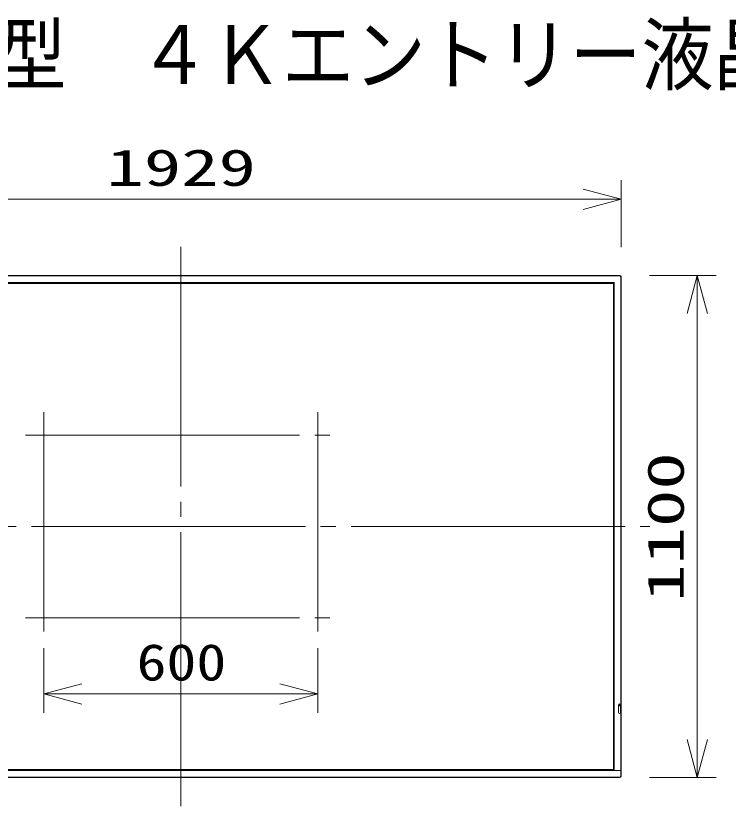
# Model space of a CAD drawing. Units: millimetres on the paper. Extents: x -62 to 65, y -59 to 59.
# Drawn here: x -19.9 to 26.9, y 7.5 to 59.4 of the extents above; entities that cross this region are included whole.
import ezdxf
from ezdxf.enums import TextEntityAlignment as Align

# ---------------------------------------------------------------- set-up
doc = ezdxf.new("R2010")
doc.units = ezdxf.units.MM
doc.linetypes.add('LONG_CHAIN', pattern=[21, 18, -1, 1, -1])
doc.layers.add('0-0_MOJI1', color=7, linetype='Continuous')
for name, color, linetype, lineweight in [('0-3_GAIKEI', 4, 'Continuous', 9), ('0-4_SUNPOU', 7, 'Continuous', 9), ('0-5_0', 7, 'Continuous', 9)]:
    doc.layers.add(name, color=color, linetype=linetype, lineweight=lineweight)
doc.styles.add('ＭＳ ゴシック', font='')
doc.styles.get('ＭＳ ゴシック').set_extended_font_data('MS Gothic')

# ---------------------------------------------------------------- blocks, each defined once
blk = doc.blocks.new('_Open30')
at = {"layer": '0-5_0'}
blk.add_line((0, 0), (-1, 0), dxfattribs=at)
blk.add_lwpolyline([(-1, 0.2679), (0, 0), (-1, -0.2679)], dxfattribs=at)

msp = doc.modelspace()

# ---------------------------------------------------------------- linework, layer by layer
at = {"layer": '0-3_GAIKEI', "color": 134, "linetype": 'LONG_CHAIN'}
for p, q in [((-9.046, 7.451), (-9.046, 44.2)), ((-18.046, 18.923), (-18.046, 33.329)), ((-0.046, 18.923), (-0.046, 33.329)), ((-19.249, 31.826), (1.457, 31.826)), ((-39.856, 25.826), (21.765, 25.826)), ((-19.249, 19.826), (1.307, 19.826))]:
    msp.add_line(p, q, dxfattribs=at)
at = {"layer": '0-3_GAIKEI', "color": 7}
for p, q in [((-37.846, 42.325), (19.755, 42.325)), ((19.89, 42.19), (19.89, 9.461)), ((19.755, 9.326), (-37.846, 9.326))]:
    msp.add_line(p, q, dxfattribs=at)
at = {"layer": '0-3_GAIKEI'}
for p, q in [((19.755, 42.301), (-37.846, 42.301)), ((19.755, 42.301), (19.755, 42.325)), ((19.89, 42.19), (19.866, 42.19)), ((19.866, 9.461), (19.866, 42.19)), ((19.425, 41.86), (-37.516, 41.86)), ((-37.471, 41.801), (19.379, 41.801)), ((19.425, 41.86), (19.425, 9.791)), ((19.711, 14.105), (19.711, 13.61)), ((19.715, 13.611), (19.715, 14.106)), ((19.717, 14.106), (19.715, 14.106)), ((19.717, 13.611), (19.717, 14.106)), ((19.845, 14.106), (19.845, 13.611)), ((19.847, 14.106), (19.845, 14.106)), ((19.847, 14.106), (19.847, 13.611)), ((19.851, 13.61), (19.851, 14.105)), ((19.715, 13.611), (19.717, 13.611)), ((19.845, 13.611), (19.847, 13.611)), ((-37.981, 9.791), (19.89, 9.791)), ((-37.846, 9.35), (19.755, 9.35)), ((19.755, 9.326), (19.755, 9.35)), ((19.866, 9.461), (19.89, 9.461))]:
    msp.add_line(p, q, dxfattribs=at)
msp.add_lwpolyline([(19.379, 41.801), (19.379, 9.851), (-37.471, 9.851)], dxfattribs=at)
for radius in [0.039, 0.0375]:
    msp.add_circle((19.781, 14.091), radius, dxfattribs=at)
at = {"layer": '0-3_GAIKEI', "color": 7}
for centre, start, end in [((19.755, 42.19), 360, 90), ((19.755, 9.461), 270, 0)]:
    msp.add_arc(centre, 0.135, start, end, dxfattribs=at)
at = {"layer": '0-3_GAIKEI'}
for centre, radius, start, end in [((19.755, 42.19), 0.111, 360, 90), ((19.781, 14.105), 0.07, 0, 180), ((19.781, 14.106), 0.066, 0, 180), ((19.781, 14.106), 0.064, 0, 180), ((19.781, 13.61), 0.07, 180, 0), ((19.781, 13.611), 0.066, 180, 0), ((19.781, 13.611), 0.064, 180, 0), ((19.755, 9.461), 0.111, 270, 0)]:
    msp.add_arc(centre, radius, start, end, dxfattribs=at)
at = {"layer": '0-4_SUNPOU'}
for p, q in [((19.89, 44.178), (19.89, 48.575)), ((-35.481, 47.325), (17.39, 47.325)), ((21.743, 42.325), (26.14, 42.325)), ((24.89, 39.825), (24.89, 11.826)), ((-18.046, 17.826), (-18.046, 13.576)), ((-0.046, 17.826), (-0.046, 13.576)), ((-15.546, 14.826), (-2.546, 14.826)), ((21.743, 9.326), (26.14, 9.326))]:
    msp.add_line(p, q, dxfattribs=at)

# ---------------------------------------------------------------- block references
at = {"layer": '0-4_SUNPOU', "xscale": 2.5, "yscale": 2.5}
for p in [(19.89, 47.325), (-0.046, 14.826)]:
    msp.add_blockref('_Open30', p, dxfattribs=at)
for p, rotation in [((24.89, 42.325), 90), ((-18.046, 14.826), 180), ((24.89, 9.326), 270)]:
    msp.add_blockref('_Open30', p, dxfattribs=dict(at, rotation=rotation))

# ---------------------------------------------------------------- texts
at = {"layer": '0-0_MOJI1', "style": 'ＭＳ ゴシック', "width": 0.9}
msp.add_text('８６Ｖ型\u3000４Ｋエントリー液晶ディスプレイ', height=3.848, dxfattribs=at).set_placement((-35.46, 53.753), align=Align.BOTTOM_LEFT)
at = {"layer": '0-4_SUNPOU', "style": 'ＭＳ ゴシック'}
for s, width, p in [('1929', 1.5, (-13.926, 47.487)), ('600', 1.2, (-11.95, 14.988))]:
    msp.add_text(s, height=2.405, dxfattribs=dict(at, width=width)).set_placement(p, align=Align.BOTTOM_LEFT)
at = {"layer": '0-4_SUNPOU', "style": 'ＭＳ ゴシック', "width": 1.5}
msp.add_text('1100', height=2.405, rotation=90, dxfattribs=at).set_placement((24.728, 20.885), align=Align.BOTTOM_LEFT)

doc.saveas('drawing.dxf')
